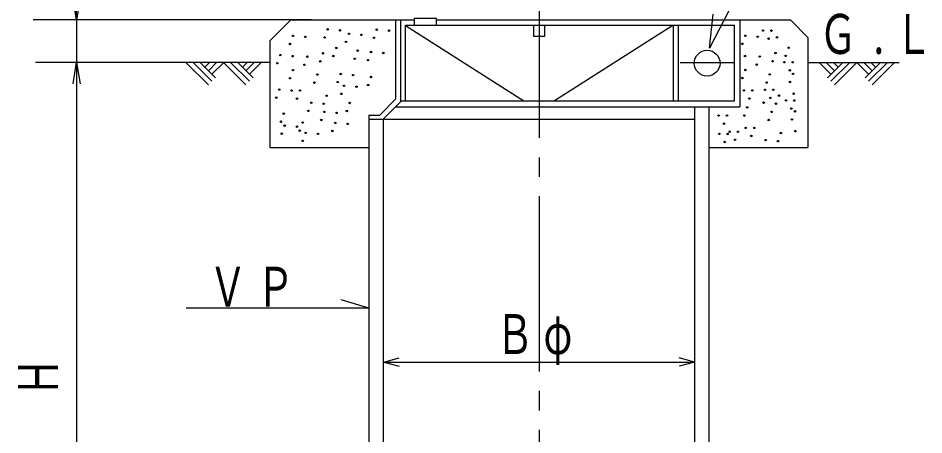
# Model space of a CAD drawing. Units: millimetres on the paper. Extents: x -287 to 287, y -191 to 191.
# Drawn here: x -46.65 to -0.07, y -49.88 to -28.46 of the extents above; entities that cross this region are included whole.
import ezdxf
from ezdxf.enums import TextEntityAlignment as Align

# ---------------------------------------------------------------- set-up
doc = ezdxf.new("R2010")
doc.units = ezdxf.units.MM
doc.linetypes.add('CHAIN2', pattern=[12, 9, -1, 1, -1])
doc.layers.add('0-1_文字', color=7, linetype='Continuous')
doc.layers.add('0-2_図', color=7, linetype='Continuous')
doc.styles.add('ＭＳ ゴシック', font='')
doc.styles.get('ＭＳ ゴシック').set_extended_font_data('MS Gothic')

msp = doc.modelspace()

# ---------------------------------------------------------------- linework, layer by layer
at = {"layer": '0-2_図', "linetype": 'CHAIN2'}
for p, q in [((-19.85, -25.618), (-19.85, -81.498)), ((-12.608, -30.749), (-9.823, -30.749))]:
    msp.add_line(p, q, dxfattribs=at)
at = {"layer": '0-2_図'}
for p, q in [((-43.64, -28.555), (-43.64, -27.463)), ((-31.559, -28.555), (-45.873, -28.555)), ((-43.64, -28.555), (-43.64, -30.739)), ((-33.708, -29.637), (-32.625, -28.555)), ((-32.625, -28.555), (-26.278, -28.555)), ((-27.221, -32.61), (-27.221, -28.555)), ((-26.973, -32.743), (-26.973, -28.555)), ((-26.733, -32.718), (-26.733, -28.824)), ((-26.733, -28.824), (-9.808, -28.824)), ((-26.725, -28.849), (-20.635, -32.718)), ((-25.138, -28.824), (-25.138, -28.488)), ((-25.138, -28.555), (-6.934, -28.555)), ((-19.58, -28.824), (-19.58, -29.415)), ((-12.975, -28.849), (-19.065, -32.718)), ((-12.946, -32.718), (-12.946, -28.824)), ((-12.946, -32.548), (-12.946, -28.824)), ((-12.689, -32.718), (-12.689, -28.824)), ((-12.689, -32.548), (-12.689, -28.824)), ((-9.808, -32.718), (-9.808, -28.824)), ((-9.541, -28.555), (-9.541, -33.015)), ((-6.038, -29.452), (-6.934, -28.555)), ((-6.038, -29.452), (-6.038, -35.108)), ((-33.744, -30.739), (-45.754, -30.739)), ((-43.822, -31.832), (-43.64, -30.739)), ((-43.64, -30.739), (-43.458, -31.832)), ((-43.634, -64.137), (-43.634, -30.739)), ((-38.018, -30.739), (-36.866, -31.891)), ((-37.653, -30.739), (-36.684, -31.709)), ((-37.289, -30.739), (-36.502, -31.527)), ((-36.806, -30.739), (-37.048, -30.981)), ((-36.442, -30.739), (-36.866, -31.163)), ((-36.078, -30.739), (-36.684, -31.345)), ((-36.085, -30.739), (-34.933, -31.891)), ((-35.721, -30.739), (-34.751, -31.709)), ((-35.357, -30.739), (-34.569, -31.527)), ((-34.874, -30.739), (-35.115, -30.981)), ((-34.509, -30.739), (-34.933, -31.163)), ((-34.145, -30.739), (-34.751, -31.345)), ((-6.038, -30.739), (-1.332, -30.739)), ((-5.451, -30.739), (-4.846, -31.345)), ((-5.087, -30.739), (-4.664, -31.163)), ((-4.24, -30.739), (-5.028, -31.527)), ((-3.876, -30.739), (-4.846, -31.709)), ((-4.723, -30.739), (-4.482, -30.981)), ((-3.512, -30.739), (-4.664, -31.891)), ((-3.519, -30.739), (-2.913, -31.345)), ((-3.155, -30.739), (-2.731, -31.163)), ((-2.308, -30.739), (-3.095, -31.527)), ((-1.943, -30.739), (-2.913, -31.709)), ((-2.791, -30.739), (-2.549, -30.981)), ((-1.579, -30.739), (-2.731, -31.891)), ((-27.883, -33.652), (-26.974, -32.744)), ((-27.223, -33.015), (-9.541, -33.015)), ((-26.968, -32.718), (-9.808, -32.718)), ((-11.863, -33.015), (-11.863, -65.229)), ((-11.135, -33.015), (-11.135, -65.229)), ((-28.61, -33.446), (-28.61, -65.229)), ((-28.61, -33.652), (-11.863, -33.652)), ((-27.882, -33.652), (-27.882, -65.229)), ((-11.135, -35.108), (-6.038, -35.108)), ((-28.613, -43.362), (-30.033, -42.934)), ((-28.61, -43.368), (-38.005, -43.368)), ((-27.846, -46.137), (-27.058, -45.926)), ((-11.872, -46.137), (-12.66, -45.926)), ((-27.846, -46.137), (-27.058, -46.348)), ((-27.846, -46.137), (-11.863, -46.137)), ((-11.872, -46.137), (-12.66, -46.348))]:
    msp.add_line(p, q, dxfattribs=at)
for points in [[(-7.407, -22.861), (-11.102, -30.004), (-10.904, -28.265)], [(-43.458, -27.463), (-43.64, -28.555), (-43.822, -27.463)], [(-25.138, -28.488), (-26.278, -28.488), (-26.278, -28.824)], [(-19.58, -29.415), (-20.129, -29.415), (-20.129, -28.824)], [(-33.708, -29.637), (-33.708, -35.108), (-28.61, -35.108)], [(-28.608, -33.446), (-28.056, -33.446), (-27.221, -32.61)]]:
    msp.add_lwpolyline(points, dxfattribs=at)
for centre, radius in [((-32.517, -29.375), 0.0377), ((-30.732, -29.04), 0.0377), ((-30.097, -29.092), 0.0377), ((-29.637, -29.269), 0.0377), ((-29.001, -29.322), 0.0377), ((-28.205, -29.057), 0.0377), ((-27.57, -29.11), 0.0377), ((-9.254, -29.369), 0.0377), ((-8.339, -29.102), 0.0377), ((-7.907, -29.104), 0.0377), ((-32.668, -29.79), 0.0377), ((-31.881, -29.428), 0.0377), ((-30.883, -29.454), 0.0377), ((-29.787, -29.684), 0.0377), ((-28.356, -29.472), 0.0377), ((-9.404, -29.783), 0.0377), ((-8.618, -29.421), 0.0377), ((-8.058, -29.518), 0.0377), ((-7.62, -29.448), 0.0377), ((-30.964, -30.269), 0.0377), ((-30.292, -29.995), 0.0377), ((-29.188, -30.137), 0.0377), ((-28.506, -30.206), 0.0377), ((-27.87, -30.258), 0.0377), ((-11.216, -30.779), 0.662), ((-7.7, -30.262), 0.0377), ((-7.029, -29.988), 0.0377), ((-33.322, -30.78), 0.0377), ((-33.171, -30.365), 0.0377), ((-32.535, -30.418), 0.0377), ((-31.776, -30.446), 0.0377), ((-31.114, -30.684), 0.0377), ((-30.443, -30.41), 0.0377), ((-29.338, -30.551), 0.0377), ((-28.656, -30.621), 0.0377), ((-9.272, -30.411), 0.0377), ((-8.513, -30.439), 0.0377), ((-7.851, -30.677), 0.0377), ((-7.243, -30.727), 0.0377), ((-7.179, -30.403), 0.0377), ((-6.811, -30.729), 0.0377), ((-32.519, -31.135), 0.0377), ((-31.927, -30.861), 0.0377), ((-9.255, -31.128), 0.0377), ((-8.664, -30.854), 0.0377), ((-6.962, -31.144), 0.0377), ((-32.669, -31.55), 0.0377), ((-31.262, -31.364), 0.0377), ((-30.061, -31.337), 0.0377), ((-29.425, -31.389), 0.0377), ((-28.498, -31.488), 0.0377), ((-9.406, -31.543), 0.0377), ((-7.998, -31.358), 0.0377), ((-6.797, -31.33), 0.0377), ((-33.224, -32.132), 0.0377), ((-31.413, -31.779), 0.0377), ((-30.212, -31.752), 0.0377), ((-29.884, -31.938), 0.0377), ((-29.248, -31.99), 0.0377), ((-28.649, -31.903), 0.0377), ((-9.325, -32.178), 0.0377), ((-8.244, -32.145), 0.0377), ((-8.149, -31.773), 0.0377), ((-7.812, -32.146), 0.0377), ((-6.948, -31.745), 0.0377), ((-33.375, -32.547), 0.0377), ((-32.588, -32.185), 0.0377), ((-32.307, -32.601), 0.0377), ((-32.156, -32.186), 0.0377), ((-30.787, -32.452), 0.0377), ((-30.035, -32.353), 0.0377), ((-9.044, -32.595), 0.0377), ((-8.893, -32.18), 0.0377), ((-7.963, -32.561), 0.0377), ((-7.523, -32.445), 0.0377), ((-6.771, -32.346), 0.0377), ((-31.573, -32.814), 0.0377), ((-30.938, -32.866), 0.0377), ((-29.594, -32.823), 0.0377), ((-9.157, -33.054), 0.0377), ((-8.31, -32.807), 0.0377), ((-7.674, -32.86), 0.0377), ((-7.167, -32.693), 0.0377), ((-6.886, -33.109), 0.0377), ((-6.735, -32.695), 0.0377), ((-32.987, -33.37), 0.0377), ((-31.724, -33.229), 0.0377), ((-30.909, -33.281), 0.0377), ((-30.273, -33.333), 0.0377), ((-29.745, -33.237), 0.0377), ((-10.626, -33.468), 0.0377), ((-10.194, -33.469), 0.0377), ((-9.308, -33.469), 0.0377), ((-7.901, -33.283), 0.0377), ((-6.7, -33.255), 0.0377), ((-33.138, -33.785), 0.0377), ((-32.941, -33.988), 0.0377), ((-32.306, -34.04), 0.0377), ((-32.015, -33.83), 0.0377), ((-31.06, -33.696), 0.0377), ((-30.343, -33.846), 0.0377), ((-29.708, -33.899), 0.0377), ((-10.345, -33.884), 0.0377), ((-8.052, -33.698), 0.0377), ((-6.85, -33.67), 0.0377), ((-33.092, -34.402), 0.0377), ((-32.166, -34.245), 0.0377), ((-31.863, -34.359), 0.0377), ((-31.228, -34.411), 0.0377), ((-30.494, -34.261), 0.0377), ((-10.588, -34.413), 0.0377), ((-10.156, -34.415), 0.0377), ((-10.059, -34.299), 0.0377), ((-9.627, -34.301), 0.0377), ((-9.227, -34.103), 0.0377), ((-8.795, -34.105), 0.0377), ((-7.426, -34.37), 0.0377), ((-6.674, -34.271), 0.0377), ((-32.014, -34.773), 0.0377), ((-10.307, -34.829), 0.0377), ((-9.778, -34.716), 0.0377), ((-8.946, -34.52), 0.0377), ((-8.212, -34.732), 0.0377), ((-7.577, -34.785), 0.0377)]:
    msp.add_circle(centre, radius, dxfattribs=at)

# ---------------------------------------------------------------- texts
at = {"layer": '0-1_文字', "style": 'ＭＳ ゴシック', "width": 0.7}
msp.add_text('Ｈ', height=2.053, rotation=90, dxfattribs=at).set_placement((-43.977, -47.888), align=Align.BOTTOM_LEFT)
at = {"layer": '0-1_文字', "char_height": 2.053, "attachment_point": 7, "style": 'ＭＳ ゴシック'}
for s, insert in [('\\T1.32;\\W0.7;Ｇ.Ｌ', (-5.464, -30.338)), ('\\T1.25;\\W0.7;ＶＰ', (-36.847, -43.292)), ('\\T1.25;\\W0.7;Ｂφ', (-22.084, -46.286))]:
    msp.add_mtext(s, dxfattribs=dict(at, insert=insert))

doc.saveas('drawing.dxf')
